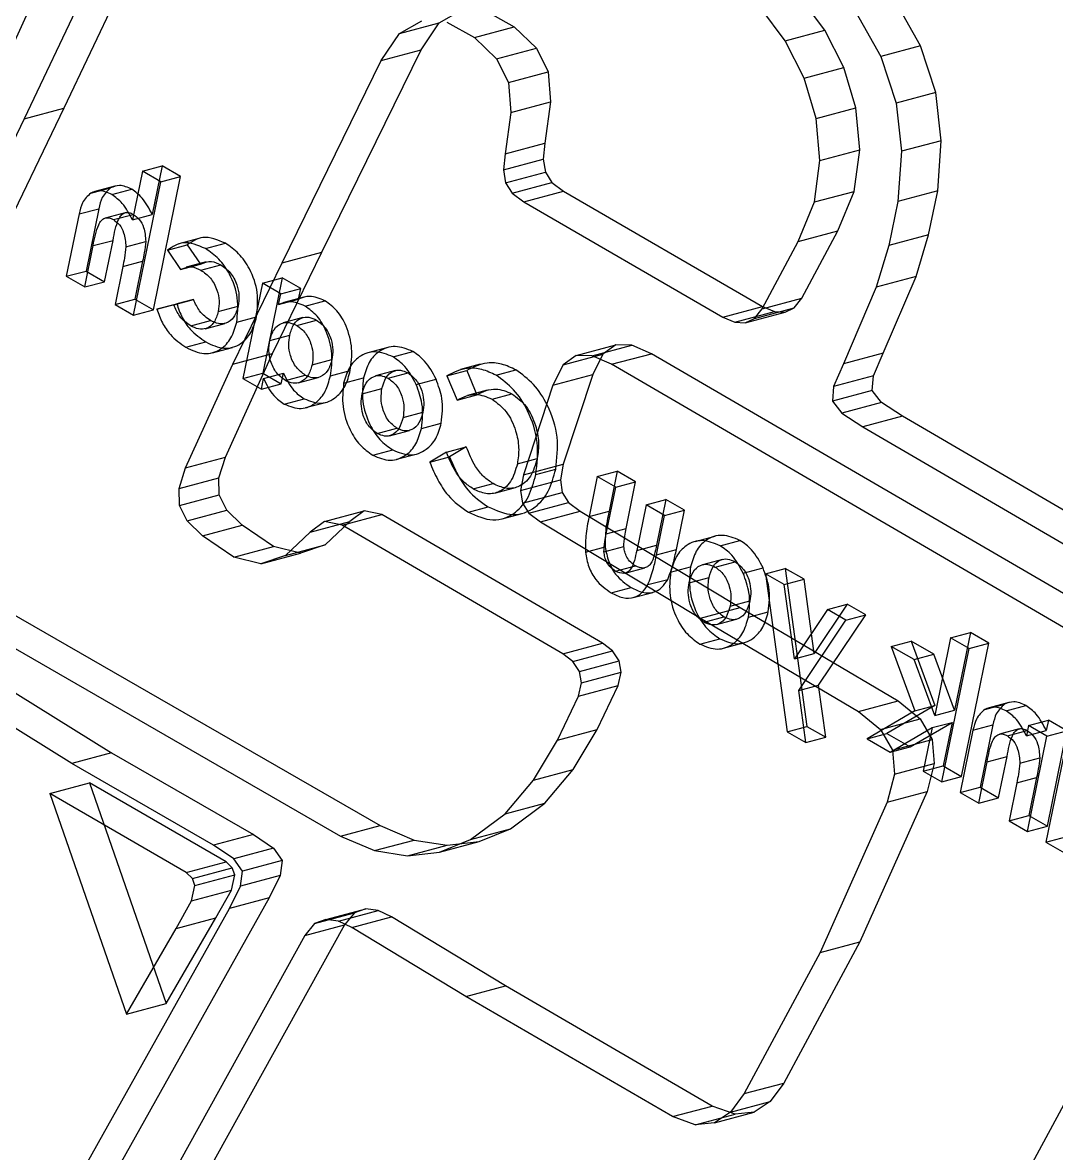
# Model space of a CAD drawing. Header units: inches. Extents: x 0 to 16.3, y 0 to 11.5.
# Drawn here: x 4.216 to 5.104, y 6.276 to 7.248 of the extents above; entities that cross this region are included whole.
import ezdxf

# ---------------------------------------------------------------- set-up
doc = ezdxf.new("R2010")
doc.units = ezdxf.units.IN
doc.header["$MEASUREMENT"] = 0

msp = doc.modelspace()

# ---------------------------------------------------------------- linework, layer by layer
at = {"color": 7, "linetype": 'Continuous', "lineweight": 25}
for p, q in [((4.36706, 7.41783), (4.2513, 7.17457)), ((4.33291, 7.40868), (4.21715, 7.16542)), ((4.24874, 7.31897), (4.08118, 6.95353)), ((4.90536, 7.2417), (4.88447, 7.26975)), ((4.57396, 7.2478), (4.59302, 7.2587)), ((4.87121, 7.23255), (4.85032, 7.2606)), ((4.98762, 7.228), (4.96603, 7.26636)), ((4.53981, 7.23866), (4.55887, 7.24955)), ((4.58057, 7.24838), (4.60418, 7.2353)), ((4.61472, 7.25753), (4.63833, 7.24445)), ((4.93188, 7.25721), (4.95347, 7.21885)), ((4.52413, 7.21555), (4.53981, 7.23866)), ((4.53981, 7.23866), (4.57396, 7.2478)), ((4.55828, 7.22469), (4.57396, 7.2478)), ((4.60418, 7.2353), (4.63833, 7.24445)), ((4.63833, 7.24445), (4.65736, 7.22618)), ((4.87121, 7.23255), (4.90536, 7.2417)), ((4.92155, 7.20955), (4.90536, 7.2417)), ((4.60418, 7.2353), (4.62321, 7.21703)), ((4.8874, 7.2004), (4.87121, 7.23255)), ((4.47299, 7.0509), (4.55828, 7.22469)), ((4.52413, 7.21555), (4.55828, 7.22469)), ((4.62321, 7.21703), (4.65736, 7.22618)), ((4.65736, 7.22618), (4.66752, 7.20591)), ((4.98762, 7.228), (4.95347, 7.21885)), ((5.00062, 7.18811), (4.98762, 7.228)), ((4.43884, 7.04175), (4.52413, 7.21555)), ((4.62321, 7.21703), (4.63337, 7.19677)), ((4.8874, 7.2004), (4.92155, 7.20955)), ((4.93191, 7.17475), (4.92155, 7.20955)), ((4.95347, 7.21885), (4.96647, 7.17896)), ((4.63337, 7.19677), (4.66752, 7.20591)), ((4.66752, 7.20591), (4.66967, 7.1799)), ((4.89776, 7.16561), (4.8874, 7.2004)), ((4.63337, 7.19677), (4.63552, 7.17076)), ((5.00062, 7.18811), (4.96647, 7.17896)), ((5.0054, 7.14665), (5.00062, 7.18811)), ((4.2513, 7.17457), (4.19288, 7.05342)), ((4.21715, 7.16542), (4.2513, 7.17457)), ((4.63552, 7.17076), (4.63052, 7.13524)), ((4.63552, 7.17076), (4.66967, 7.1799)), ((4.66967, 7.1799), (4.66467, 7.14439)), ((4.89776, 7.16561), (4.93191, 7.17475)), ((4.93528, 7.13879), (4.93191, 7.17475)), ((4.96647, 7.17896), (4.97125, 7.1375)), ((4.21715, 7.16542), (4.15873, 7.04428)), ((4.90113, 7.12964), (4.89776, 7.16561)), ((4.63052, 7.13524), (4.66467, 7.14439)), ((4.66467, 7.14439), (4.6632, 7.13073)), ((5.0054, 7.14665), (4.97125, 7.1375)), ((5.0023, 7.1036), (5.0054, 7.14665)), ((4.63052, 7.13524), (4.62905, 7.12158)), ((4.90113, 7.12964), (4.93528, 7.13879)), ((4.93051, 7.10312), (4.93528, 7.13879)), ((4.97125, 7.1375), (4.96815, 7.09445)), ((4.31876, 7.12054), (4.33583, 7.12512)), ((4.33583, 7.12512), (4.32727, 7.08331)), ((4.3517, 7.11596), (4.33583, 7.12512)), ((4.62905, 7.12158), (4.6632, 7.13073)), ((4.6632, 7.13073), (4.66511, 7.11966)), ((4.89636, 7.09397), (4.90113, 7.12964)), ((4.31876, 7.12054), (4.3102, 7.07873)), ((4.33462, 7.11139), (4.31876, 7.12054)), ((4.32823, 7.0013), (4.3517, 7.11596)), ((4.33462, 7.11139), (4.3517, 7.11596)), ((4.62905, 7.12158), (4.63096, 7.11051)), ((4.63096, 7.11051), (4.66511, 7.11966)), ((4.66511, 7.11966), (4.67081, 7.11065)), ((4.27442, 7.10154), (4.2915, 7.10611)), ((4.29508, 7.10755), (4.278, 7.10298)), ((4.29263, 7.10037), (4.30971, 7.10494)), ((4.31116, 6.99672), (4.33462, 7.11139)), ((4.63096, 7.11051), (4.63666, 7.1015)), ((4.63666, 7.1015), (4.67081, 7.11065)), ((4.64657, 7.09401), (4.68073, 7.10316)), ((4.67081, 7.11065), (4.68073, 7.10316)), ((4.68073, 7.10316), (4.85177, 7.00425)), ((4.89636, 7.09397), (4.93051, 7.10312)), ((4.91644, 7.06921), (4.93051, 7.10312)), ((5.0023, 7.1036), (4.96815, 7.09445)), ((4.99445, 7.06564), (5.0023, 7.1036)), ((4.63666, 7.1015), (4.64657, 7.09401)), ((4.64657, 7.09401), (4.81762, 6.9951)), ((4.88229, 7.06006), (4.89636, 7.09397)), ((4.96815, 7.09445), (4.9603, 7.05649)), ((4.26433, 7.08365), (4.25336, 7.03009)), ((4.26433, 7.08365), (4.2814, 7.08823)), ((4.2814, 7.08823), (4.27044, 7.03466)), ((4.30402, 7.08475), (4.28694, 7.08018)), ((4.29392, 7.07879), (4.31099, 7.08336)), ((4.3102, 7.07873), (4.32727, 7.08331)), ((4.88229, 7.06006), (4.91644, 7.06921)), ((4.88566, 7.0113), (4.91644, 7.06921)), ((4.99445, 7.06564), (4.9603, 7.05649)), ((4.98369, 7.03004), (4.99445, 7.06564)), ((4.26923, 7.02093), (4.2765, 7.05645)), ((4.2765, 7.05645), (4.29357, 7.06102)), ((4.2863, 7.0255), (4.29357, 7.06102)), ((4.30462, 7.05553), (4.3217, 7.06011)), ((4.34033, 7.0526), (4.3574, 7.05717)), ((4.36731, 7.06273), (4.35023, 7.05815)), ((4.3574, 7.05717), (4.36867, 7.04045)), ((4.37303, 7.05395), (4.39011, 7.05853)), ((4.85151, 7.00215), (4.88229, 7.06006)), ((4.9603, 7.05649), (4.94954, 7.02089)), ((4.34033, 7.0526), (4.3516, 7.03588)), ((4.43055, 6.9638), (4.47299, 7.0509)), ((4.43884, 7.04175), (4.47299, 7.0509)), ((4.25336, 7.03009), (4.27044, 7.03466)), ((4.27044, 7.03466), (4.2863, 7.0255)), ((4.30195, 7.03842), (4.29529, 7.00588)), ((4.30195, 7.03842), (4.31903, 7.04299)), ((4.31903, 7.04299), (4.31237, 7.01045)), ((4.3516, 7.03588), (4.36867, 7.04045)), ((4.37348, 7.0425), (4.35641, 7.03793)), ((4.36915, 7.03536), (4.38623, 7.03993)), ((4.3964, 6.95465), (4.43884, 7.04175)), ((4.25336, 7.03009), (4.26923, 7.02093)), ((4.26923, 7.02093), (4.2863, 7.0255)), ((4.42193, 7.02412), (4.439, 7.0287)), ((4.439, 7.0287), (4.42229, 6.947)), ((4.45487, 7.01954), (4.439, 7.0287)), ((4.98369, 7.03004), (4.94954, 7.02089)), ((4.95556, 6.96407), (4.98369, 7.03004)), ((4.42193, 7.02412), (4.40521, 6.94243)), ((4.43779, 7.01496), (4.42193, 7.02412)), ((4.43591, 7.00576), (4.43779, 7.01496)), ((4.43779, 7.01496), (4.45487, 7.01954)), ((4.45298, 7.01033), (4.45487, 7.01954)), ((4.94954, 7.02089), (4.92141, 6.95492)), ((4.29529, 7.00588), (4.31237, 7.01045)), ((4.29529, 7.00588), (4.31116, 6.99672)), ((4.31237, 7.01045), (4.32823, 7.0013)), ((4.33124, 7.002), (4.34832, 7.00658)), ((4.34576, 7.00559), (4.33124, 7.002)), ((4.34576, 7.00559), (4.36283, 7.01017)), ((4.36283, 7.01017), (4.34832, 7.00658)), ((4.43591, 7.00576), (4.45298, 7.01033)), ((4.45754, 7.01213), (4.44046, 7.00756)), ((4.45857, 7.00457), (4.47565, 7.00915)), ((4.85151, 7.00215), (4.88566, 7.0113)), ((4.87898, 7.00303), (4.88566, 7.0113)), ((4.31116, 6.99672), (4.32823, 7.0013)), ((4.38402, 6.99988), (4.4011, 7.00445)), ((4.81762, 6.9951), (4.85177, 7.00425)), ((4.82785, 6.99064), (4.862, 6.99979)), ((4.83693, 6.99014), (4.87108, 6.99929)), ((4.84483, 6.99388), (4.87898, 7.00303)), ((4.84483, 6.99388), (4.85151, 7.00215)), ((4.85177, 7.00425), (4.862, 6.99979)), ((4.862, 6.99979), (4.87108, 6.99929)), ((4.87108, 6.99929), (4.87898, 7.00303)), ((4.36034, 6.98756), (4.37742, 6.99213)), ((4.37271, 6.98508), (4.38979, 6.98966)), ((4.39991, 6.99083), (4.41699, 6.99541)), ((4.45677, 6.9946), (4.4397, 6.99002)), ((4.45143, 6.98786), (4.46851, 6.99243)), ((4.81762, 6.9951), (4.82785, 6.99064)), ((4.82785, 6.99064), (4.83693, 6.99014)), ((4.83693, 6.99014), (4.84483, 6.99388)), ((4.42835, 6.97499), (4.44542, 6.97957)), ((4.35621, 6.96911), (4.37328, 6.97369)), ((4.37905, 6.96443), (4.39613, 6.969)), ((4.5297, 6.96891), (4.51262, 6.96434)), ((4.6915, 6.96207), (4.72565, 6.97122)), ((4.70533, 6.96192), (4.73948, 6.97107)), ((4.72565, 6.97122), (4.7145, 6.9631)), ((4.73948, 6.97107), (4.72565, 6.97122)), ((4.75621, 6.96364), (4.73948, 6.97107)), ((4.39013, 6.87471), (4.43055, 6.9638)), ((4.3964, 6.95465), (4.43055, 6.9638)), ((4.4646, 6.95399), (4.48167, 6.95857)), ((4.53423, 6.9609), (4.55131, 6.96547)), ((4.68035, 6.95396), (4.7145, 6.9631)), ((4.6915, 6.96207), (4.68035, 6.95396)), ((4.70533, 6.96192), (4.6915, 6.96207)), ((4.72206, 6.9545), (4.70533, 6.96192)), ((4.7145, 6.9631), (4.70583, 6.94571)), ((4.72206, 6.9545), (4.75621, 6.96364)), ((5.16827, 6.72368), (4.75621, 6.96364)), ((4.95556, 6.96407), (4.92141, 6.95492)), ((4.94702, 6.94468), (4.95556, 6.96407)), ((4.35598, 6.86556), (4.3964, 6.95465)), ((4.40521, 6.94243), (4.42229, 6.947)), ((4.42229, 6.947), (4.43815, 6.93784)), ((4.4804, 6.94452), (4.49747, 6.9491)), ((4.53625, 6.94911), (4.51918, 6.94454)), ((4.53006, 6.94247), (4.54714, 6.94704)), ((4.5805, 6.94455), (4.59757, 6.94913)), ((4.60916, 6.95457), (4.59208, 6.95)), ((4.59757, 6.94913), (4.60633, 6.92835)), ((4.62277, 6.94504), (4.63984, 6.94962)), ((4.68035, 6.95396), (4.67167, 6.93656)), ((5.13412, 6.71454), (4.72206, 6.9545)), ((4.92141, 6.95492), (4.91287, 6.93553)), ((4.40521, 6.94243), (4.42108, 6.93327)), ((4.42108, 6.93327), (4.4229, 6.94218)), ((4.42108, 6.93327), (4.43815, 6.93784)), ((4.4229, 6.94218), (4.43997, 6.94675)), ((4.43815, 6.93784), (4.43997, 6.94675)), ((4.44168, 6.9406), (4.45876, 6.94518)), ((4.45276, 6.93861), (4.46984, 6.94318)), ((4.49177, 6.9382), (4.50885, 6.94278)), ((4.55407, 6.9372), (4.57114, 6.94177)), ((4.5805, 6.94455), (4.58925, 6.92377)), ((4.67167, 6.93656), (4.70583, 6.94571)), ((4.70583, 6.94571), (4.68043, 6.86857)), ((4.94702, 6.94468), (4.91287, 6.93553)), ((4.94608, 6.93186), (4.94702, 6.94468)), ((4.50765, 6.92909), (4.52472, 6.93366)), ((4.58925, 6.92377), (4.60633, 6.92835)), ((4.61516, 6.93231), (4.59809, 6.92774)), ((4.61928, 6.92462), (4.63636, 6.92919)), ((4.67167, 6.93656), (4.64628, 6.85942)), ((4.91287, 6.93553), (4.91193, 6.92271)), ((4.94608, 6.93186), (4.91193, 6.92271)), ((4.95401, 6.92161), (4.94608, 6.93186)), ((4.44079, 6.92028), (4.45787, 6.92486)), ((4.45909, 6.91725), (4.47617, 6.92182)), ((4.91193, 6.92271), (4.91986, 6.91247)), ((4.95401, 6.92161), (4.91986, 6.91247)), ((4.97206, 6.90992), (4.95401, 6.92161)), ((4.54278, 6.90881), (4.55985, 6.91338)), ((4.91986, 6.91247), (4.9379, 6.90077)), ((4.97206, 6.90992), (4.9379, 6.90077)), ((5.18037, 6.7883), (4.97206, 6.90992)), ((4.52044, 6.89514), (4.53751, 6.89971)), ((4.5586, 6.89947), (4.57568, 6.90405)), ((4.9379, 6.90077), (5.14622, 6.77915)), ((4.53128, 6.89317), (4.54836, 6.89774)), ((4.51686, 6.87637), (4.53393, 6.88095)), ((4.58007, 6.87889), (4.56573, 6.87042)), ((4.58007, 6.87889), (4.59715, 6.88347)), ((4.59715, 6.88347), (4.5828, 6.875)), ((4.35598, 6.86556), (4.39013, 6.87471)), ((4.38444, 6.85692), (4.39013, 6.87471)), ((4.53712, 6.87285), (4.5542, 6.87742)), ((4.56573, 6.87042), (4.5828, 6.875)), ((4.64107, 6.86902), (4.65814, 6.8736)), ((4.35029, 6.84778), (4.35598, 6.86556)), ((4.64628, 6.85942), (4.68043, 6.86857)), ((4.65692, 6.85982), (4.674, 6.86439)), ((4.68043, 6.86857), (4.67801, 6.8551)), ((4.70976, 6.85796), (4.72683, 6.86254)), ((4.72683, 6.86254), (4.71981, 6.82821)), ((4.7427, 6.85338), (4.72683, 6.86254)), ((4.35029, 6.84778), (4.38444, 6.85692)), ((4.38474, 6.84233), (4.38444, 6.85692)), ((4.60314, 6.84739), (4.62022, 6.85197)), ((4.64628, 6.85942), (4.64386, 6.84595)), ((4.64386, 6.84595), (4.67801, 6.8551)), ((4.67801, 6.8551), (4.6795, 6.84447)), ((4.70976, 6.85796), (4.70273, 6.82363)), ((4.72562, 6.8488), (4.70976, 6.85796)), ((4.72562, 6.8488), (4.7427, 6.85338)), ((4.73454, 6.81349), (4.7427, 6.85338)), ((4.35059, 6.83318), (4.35029, 6.84778)), ((4.35059, 6.83318), (4.38474, 6.84233)), ((4.39132, 6.82929), (4.38474, 6.84233)), ((4.62244, 6.84406), (4.63951, 6.84863)), ((4.64386, 6.84595), (4.64535, 6.83532)), ((4.64535, 6.83532), (4.6795, 6.84447)), ((4.6795, 6.84447), (4.68514, 6.83583)), ((4.71746, 6.80892), (4.72562, 6.8488)), ((4.35717, 6.82014), (4.35059, 6.83318)), ((4.59897, 6.82737), (4.61604, 6.83194)), ((4.64535, 6.83532), (4.65099, 6.82669)), ((4.65099, 6.82669), (4.68514, 6.83583)), ((4.68514, 6.83583), (4.69514, 6.82837)), ((4.75169, 6.83376), (4.74366, 6.79455)), ((4.75169, 6.83376), (4.76876, 6.83833)), ((4.76755, 6.8246), (4.75169, 6.83376)), ((4.76876, 6.83833), (4.76074, 6.79912)), ((4.78462, 6.82917), (4.76876, 6.83833)), ((4.35717, 6.82014), (4.39132, 6.82929)), ((4.40448, 6.81617), (4.39132, 6.82929)), ((4.47532, 6.81946), (4.50947, 6.82861)), ((4.49051, 6.81633), (4.52466, 6.82548)), ((4.50947, 6.82861), (4.497, 6.81935)), ((4.52466, 6.82548), (4.50947, 6.82861)), ((4.71428, 6.71484), (4.52466, 6.82548)), ((4.62811, 6.82186), (4.64519, 6.82643)), ((4.65099, 6.82669), (4.66099, 6.81922)), ((4.66099, 6.81922), (4.69514, 6.82837)), ((4.69514, 6.82837), (4.83267, 6.74546)), ((4.70273, 6.82363), (4.71981, 6.82821)), ((4.76064, 6.79085), (4.76755, 6.8246)), ((4.76755, 6.8246), (4.78462, 6.82917)), ((4.77772, 6.79543), (4.78462, 6.82917)), ((4.37033, 6.80702), (4.35717, 6.82014)), ((4.37033, 6.80702), (4.40448, 6.81617)), ((4.43154, 6.79788), (4.40448, 6.81617)), ((4.47532, 6.81946), (4.46285, 6.81021)), ((4.46285, 6.81021), (4.497, 6.81935)), ((4.49051, 6.81633), (4.47532, 6.81946)), ((4.497, 6.81935), (4.47593, 6.79929)), ((4.68013, 6.70569), (4.49051, 6.81633)), ((4.66099, 6.81922), (4.79852, 6.73631)), ((4.71746, 6.80892), (4.73454, 6.81349)), ((4.39739, 6.78874), (4.37033, 6.80702)), ((4.46285, 6.81021), (4.44177, 6.79015)), ((4.81073, 6.80668), (4.79365, 6.8021)), ((4.81526, 6.79866), (4.83233, 6.80323)), ((4.39739, 6.78874), (4.43154, 6.79788)), ((4.42058, 6.78305), (4.45473, 6.7922)), ((4.45473, 6.7922), (4.43154, 6.79788)), ((4.44177, 6.79015), (4.47593, 6.79929)), ((4.47593, 6.79929), (4.45473, 6.7922)), ((4.69951, 6.79299), (4.71659, 6.79756)), ((4.71548, 6.79326), (4.73256, 6.79783)), ((4.74366, 6.79455), (4.76074, 6.79912)), ((4.76064, 6.79085), (4.77772, 6.79543)), ((4.42058, 6.78305), (4.39739, 6.78874)), ((4.44177, 6.79015), (4.42058, 6.78305)), ((4.81728, 6.78688), (4.80021, 6.7823)), ((4.81109, 6.78023), (4.82817, 6.78481)), ((4.72546, 6.77678), (4.74253, 6.78136)), ((4.73367, 6.77508), (4.75074, 6.77965)), ((4.7728, 6.77597), (4.78988, 6.78054)), ((4.8351, 6.77496), (4.85217, 6.77954)), ((4.85424, 6.77456), (4.87131, 6.77913)), ((4.85424, 6.77456), (4.87288, 6.63879)), ((4.87037, 6.76524), (4.85424, 6.77456)), ((4.87131, 6.77913), (4.88996, 6.64336)), ((4.88744, 6.76982), (4.87131, 6.77913)), ((4.7217, 6.75812), (4.73877, 6.76269)), ((4.75323, 6.76516), (4.7703, 6.76973)), ((4.78868, 6.76686), (4.80575, 6.77143)), ((4.87037, 6.76524), (4.88744, 6.76982)), ((4.87912, 6.70142), (4.87037, 6.76524)), ((4.8962, 6.70599), (4.88744, 6.76982)), ((4.7405, 6.75399), (4.75758, 6.75856)), ((4.19498, 6.74708), (4.52322, 6.55833)), ((4.79852, 6.73631), (4.83267, 6.74546)), ((4.82381, 6.74658), (4.84088, 6.75115)), ((4.83267, 6.74546), (4.96824, 6.66531)), ((4.90752, 6.7438), (4.87912, 6.70142)), ((4.92459, 6.74837), (4.8962, 6.70599)), ((4.90752, 6.7438), (4.92459, 6.74837)), ((4.9234, 6.73463), (4.90752, 6.7438)), ((4.94047, 6.73921), (4.92459, 6.74837)), ((4.16083, 6.73793), (4.48907, 6.54918)), ((4.79852, 6.73631), (4.93409, 6.65616)), ((4.80147, 6.7329), (4.81854, 6.73748)), ((4.81231, 6.73093), (4.82939, 6.73551)), ((4.83963, 6.73724), (4.85671, 6.74181)), ((4.88288, 6.67411), (4.9234, 6.73463)), ((4.89996, 6.67868), (4.94047, 6.73921)), ((4.9234, 6.73463), (4.94047, 6.73921)), ((5.0134, 6.71954), (5.03047, 6.72411)), ((5.03047, 6.72411), (5.01679, 6.65724)), ((5.04634, 6.71495), (5.03047, 6.72411)), ((4.68013, 6.70569), (4.71428, 6.71484)), ((4.7229, 6.70817), (4.71428, 6.71484)), ((4.79788, 6.71414), (4.81496, 6.71871)), ((4.81815, 6.71061), (4.83523, 6.71519)), ((4.96235, 6.71214), (4.97943, 6.71672)), ((4.97943, 6.71672), (4.99982, 6.6614)), ((4.99904, 6.70539), (4.97943, 6.71672)), ((5.0134, 6.71954), (4.99971, 6.65266)), ((5.02926, 6.71038), (5.0134, 6.71954)), ((5.02287, 6.60029), (5.04634, 6.71495)), ((5.02926, 6.71038), (5.04634, 6.71495)), ((4.68875, 6.69902), (4.68013, 6.70569)), ((4.68875, 6.69902), (4.7229, 6.70817)), ((4.72852, 6.69979), (4.7229, 6.70817)), ((4.87912, 6.70142), (4.8962, 6.70599)), ((4.96235, 6.71214), (4.98275, 6.65682)), ((4.98197, 6.70082), (4.96235, 6.71214)), ((4.98197, 6.70082), (4.99904, 6.70539)), ((5.01679, 6.65724), (4.99904, 6.70539)), ((5.0058, 6.59571), (5.02926, 6.71038)), ((4.17158, 6.69583), (4.29235, 6.62063)), ((4.69437, 6.69064), (4.68875, 6.69902)), ((4.69437, 6.69064), (4.72852, 6.69979)), ((4.73035, 6.68986), (4.72852, 6.69979)), ((4.99971, 6.65266), (4.98197, 6.70082)), ((4.2582, 6.61148), (4.13743, 6.68668)), ((4.6962, 6.68071), (4.69437, 6.69064)), ((4.6962, 6.68071), (4.73035, 6.68986)), ((4.72763, 6.67851), (4.73035, 6.68986)), ((4.69348, 6.66936), (4.6962, 6.68071)), ((4.69348, 6.66936), (4.72763, 6.67851)), ((4.70968, 6.64074), (4.72763, 6.67851)), ((4.88288, 6.67411), (4.89996, 6.67868)), ((4.90609, 6.63405), (4.89996, 6.67868)), ((4.67553, 6.63159), (4.69348, 6.66936)), ((4.88901, 6.62948), (4.88288, 6.67411)), ((4.93409, 6.65616), (4.96824, 6.66531)), ((4.96824, 6.66531), (4.98722, 6.64999)), ((4.93409, 6.65616), (4.95307, 6.64084)), ((4.98275, 6.65682), (4.9416, 6.63278)), ((4.99982, 6.6614), (4.95867, 6.63735)), ((4.98275, 6.65682), (4.99982, 6.6614)), ((4.99971, 6.65266), (5.01679, 6.65724)), ((5.04271, 6.65794), (5.05978, 6.66252)), ((5.06346, 6.66398), (5.04639, 6.6594)), ((5.06105, 6.65677), (5.07813, 6.66134)), ((4.95307, 6.64084), (4.98722, 6.64999)), ((4.97864, 6.62582), (5.01467, 6.64687)), ((4.98722, 6.64999), (4.9975, 6.6322)), ((4.99759, 6.64229), (5.01467, 6.64687)), ((5.01467, 6.64687), (5.00701, 6.60945)), ((5.08031, 6.64405), (5.09738, 6.64862)), ((5.09738, 6.64862), (5.09561, 6.63998)), ((5.11325, 6.63946), (5.09738, 6.64862)), ((4.67553, 6.63159), (4.70968, 6.64074)), ((4.68912, 6.60645), (4.70968, 6.64074)), ((4.87288, 6.63879), (4.88996, 6.64336)), ((4.87288, 6.63879), (4.88901, 6.62948)), ((4.88996, 6.64336), (4.90609, 6.63405)), ((4.9416, 6.63278), (4.95867, 6.63735)), ((4.95307, 6.64084), (4.96335, 6.62305)), ((4.95867, 6.63735), (4.97864, 6.62582)), ((4.96157, 6.62125), (4.99759, 6.64229)), ((4.99759, 6.64229), (4.98993, 6.60487)), ((5.03262, 6.64012), (5.02166, 6.58656)), ((5.03262, 6.64012), (5.0497, 6.6447)), ((5.0497, 6.6447), (5.03874, 6.59113)), ((5.07234, 6.64122), (5.05527, 6.63664)), ((5.06218, 6.63528), (5.07926, 6.63986)), ((5.08031, 6.64405), (5.07854, 6.6354)), ((5.07854, 6.6354), (5.09561, 6.63998)), ((5.09617, 6.63489), (5.08031, 6.64405)), ((5.09617, 6.63489), (5.11325, 6.63946)), ((5.09653, 6.55777), (5.11325, 6.63946)), ((4.65497, 6.5973), (4.67553, 6.63159)), ((4.88901, 6.62948), (4.90609, 6.63405)), ((4.9416, 6.63278), (4.96157, 6.62125)), ((4.96335, 6.62305), (4.9975, 6.6322)), ((4.9975, 6.6322), (4.99937, 6.61149)), ((5.07946, 6.55319), (5.09617, 6.63489)), ((4.29235, 6.62063), (4.2582, 6.61148)), ((4.29235, 6.62063), (4.41419, 6.55035)), ((4.96157, 6.62125), (4.97864, 6.62582)), ((4.96335, 6.62305), (4.96522, 6.60235)), ((5.04479, 6.61287), (5.06186, 6.61745)), ((5.0546, 6.58197), (5.06186, 6.61745)), ((5.11204, 6.62573), (5.09532, 6.54403)), ((4.38004, 6.5412), (4.2582, 6.61148)), ((4.96522, 6.60235), (4.99937, 6.61149)), ((4.98993, 6.60487), (5.00701, 6.60945)), ((4.99937, 6.61149), (4.9931, 6.58745)), ((5.00701, 6.60945), (5.02287, 6.60029)), ((5.03753, 6.5774), (5.04479, 6.61287)), ((5.07286, 6.61174), (5.08994, 6.61631)), ((4.63052, 6.56825), (4.65497, 6.5973)), ((4.65497, 6.5973), (4.68912, 6.60645)), ((4.66467, 6.5774), (4.68912, 6.60645)), ((4.96522, 6.60235), (4.95895, 6.5783)), ((4.98993, 6.60487), (5.0058, 6.59571)), ((5.0058, 6.59571), (5.02287, 6.60029)), ((5.07024, 6.59487), (5.08732, 6.59944)), ((5.08732, 6.59944), (5.08067, 6.56693)), ((4.23918, 6.58581), (4.27333, 6.59496)), ((4.27333, 6.59496), (4.33925, 6.40535)), ((4.3907, 6.52692), (4.27333, 6.59496)), ((4.9931, 6.58745), (4.93543, 6.45836)), ((4.95895, 6.5783), (4.9931, 6.58745)), ((5.02166, 6.58656), (5.03874, 6.59113)), ((5.03874, 6.59113), (5.0546, 6.58197)), ((5.07024, 6.59487), (5.06359, 6.56235)), ((4.35654, 6.51777), (4.23918, 6.58581)), ((4.23918, 6.58581), (4.3051, 6.3962)), ((4.95895, 6.5783), (4.90128, 6.44921)), ((5.02166, 6.58656), (5.03753, 6.5774)), ((5.03753, 6.5774), (5.0546, 6.58197)), ((4.60088, 6.54621), (4.63052, 6.56825)), ((4.63052, 6.56825), (4.66467, 6.5774)), ((4.63503, 6.55536), (4.66467, 6.5774)), ((4.48907, 6.54918), (4.52322, 6.55833)), ((4.52322, 6.55833), (4.55233, 6.54576)), ((5.06359, 6.56235), (5.08067, 6.56693)), ((5.06359, 6.56235), (5.07946, 6.55319)), ((5.08067, 6.56693), (5.09653, 6.55777)), ((4.41419, 6.55035), (4.38004, 6.5412)), ((4.41419, 6.55035), (4.43158, 6.53879)), ((4.48907, 6.54918), (4.51818, 6.53661)), ((4.60088, 6.54621), (4.63503, 6.55536)), ((4.60831, 6.54457), (4.63503, 6.55536)), ((5.07946, 6.55319), (5.09653, 6.55777)), ((5.09532, 6.54403), (5.1124, 6.54861)), ((4.39743, 6.52964), (4.38004, 6.5412)), ((4.51818, 6.53661), (4.55233, 6.54576)), ((4.54657, 6.53212), (4.58072, 6.54127)), ((4.55233, 6.54576), (4.58072, 6.54127)), ((4.57416, 6.53542), (4.60088, 6.54621)), ((4.57416, 6.53542), (4.60831, 6.54457)), ((4.58072, 6.54127), (4.60831, 6.54457)), ((5.09532, 6.54403), (5.11118, 6.53488)), ((4.43158, 6.53879), (4.39743, 6.52964)), ((4.4048, 6.51908), (4.39743, 6.52964)), ((4.43158, 6.53879), (4.43895, 6.52823)), ((4.51818, 6.53661), (4.54657, 6.53212)), ((4.54657, 6.53212), (4.57416, 6.53542)), ((4.35654, 6.51777), (4.3907, 6.52692)), ((4.36188, 6.51275), (4.39603, 6.5219)), ((4.39603, 6.5219), (4.3907, 6.52692)), ((4.39816, 6.51578), (4.39603, 6.5219)), ((4.43895, 6.52823), (4.4048, 6.51908)), ((4.43895, 6.52823), (4.43733, 6.51515)), ((4.36188, 6.51275), (4.35654, 6.51777)), ((4.364, 6.50664), (4.36188, 6.51275)), ((4.364, 6.50664), (4.39816, 6.51578)), ((4.39528, 6.50256), (4.39816, 6.51578)), ((4.40318, 6.506), (4.4048, 6.51908)), ((4.43733, 6.51515), (4.40318, 6.506)), ((4.43733, 6.51515), (4.42777, 6.49602)), ((4.36113, 6.49341), (4.364, 6.50664)), ((4.36113, 6.49341), (4.39528, 6.50256)), ((4.38202, 6.47892), (4.39528, 6.50256)), ((4.39362, 6.48687), (4.40318, 6.506)), ((4.42777, 6.49602), (4.23653, 6.15487)), ((4.34787, 6.46977), (4.36113, 6.49341)), ((4.42777, 6.49602), (4.39362, 6.48687)), ((4.20238, 6.14572), (4.39362, 6.48687)), ((4.4668, 6.47394), (4.50095, 6.48309)), ((4.47659, 6.47758), (4.51074, 6.48673)), ((4.48736, 6.47601), (4.52151, 6.48515)), ((4.50095, 6.48309), (4.49245, 6.47282)), ((4.51074, 6.48673), (4.50095, 6.48309)), ((4.52151, 6.48515), (4.51074, 6.48673)), ((4.53295, 6.47976), (4.52151, 6.48515)), ((4.49245, 6.47282), (4.32239, 6.16592)), ((4.33925, 6.40535), (4.38202, 6.47892)), ((4.34787, 6.46977), (4.38202, 6.47892)), ((4.4668, 6.47394), (4.4583, 6.46367)), ((4.4583, 6.46367), (4.49245, 6.47282)), ((4.47659, 6.47758), (4.4668, 6.47394)), ((4.48736, 6.47601), (4.47659, 6.47758)), ((4.4988, 6.47061), (4.48736, 6.47601)), ((4.4988, 6.47061), (4.53295, 6.47976)), ((4.63078, 6.42053), (4.53295, 6.47976)), ((4.4583, 6.46367), (4.28824, 6.15677)), ((4.3051, 6.3962), (4.34787, 6.46977)), ((4.59663, 6.41139), (4.4988, 6.47061)), ((4.93543, 6.45836), (4.87011, 6.33697)), ((4.90128, 6.44921), (4.93543, 6.45836)), ((4.90128, 6.44921), (4.83596, 6.32782)), ((5.00887, 6.12928), (5.17066, 6.42984)), ((4.59663, 6.41139), (4.63078, 6.42053)), ((4.80848, 6.31721), (4.63078, 6.42053)), ((4.3051, 6.3962), (4.33925, 6.40535)), ((4.77432, 6.30806), (4.59663, 6.41139)), ((4.83596, 6.32782), (4.87011, 6.33697)), ((4.87011, 6.33697), (4.85834, 6.32105)), ((4.83596, 6.32782), (4.82419, 6.3119)), ((4.77432, 6.30806), (4.80848, 6.31721)), ((4.82809, 6.31022), (4.80848, 6.31721)), ((4.82419, 6.3119), (4.85834, 6.32105)), ((4.85834, 6.32105), (4.84453, 6.31181)), ((4.79394, 6.30107), (4.77432, 6.30806)), ((4.79394, 6.30107), (4.82809, 6.31022)), ((4.82419, 6.3119), (4.81038, 6.30267)), ((4.81038, 6.30267), (4.84453, 6.31181)), ((4.84453, 6.31181), (4.82809, 6.31022)), ((4.81038, 6.30267), (4.79394, 6.30107))]:
    msp.add_line(p, q, dxfattribs=at)
for points, knots in [([(4.29263, 7.10037), (4.28908, 7.10195), (4.28274, 7.10477), (4.27697, 7.10253), (4.27442, 7.10154)], [0, 0, 0, 0, 0.559306, 1, 1, 1, 1]), ([(4.2915, 7.10611), (4.2888, 7.10366), (4.28398, 7.09926), (4.28219, 7.09161), (4.2814, 7.08823)], [0, 0, 0, 0, 0.557636, 1, 1, 1, 1]), ([(4.30971, 7.10494), (4.30616, 7.10652), (4.29981, 7.10935), (4.29404, 7.1071), (4.2915, 7.10611)], [0, 0, 0, 0, 0.559306, 1, 1, 1, 1]), ([(4.32727, 7.08331), (4.32462, 7.08835), (4.31988, 7.09737), (4.31281, 7.10263), (4.30971, 7.10494)], [0, 0, 0, 0, 0.560261, 1, 1, 1, 1]), ([(4.27442, 7.10154), (4.27173, 7.09909), (4.2669, 7.09468), (4.26512, 7.08704), (4.26433, 7.08365)], [0, 0, 0, 0, 0.557636, 1, 1, 1, 1]), ([(4.3102, 7.07873), (4.30754, 7.08378), (4.30281, 7.09279), (4.29574, 7.09805), (4.29263, 7.10037)], [0, 0, 0, 0, 0.560261, 1, 1, 1, 1]), ([(4.29357, 7.06102), (4.29472, 7.06732), (4.29616, 7.0752), (4.30033, 7.08271), (4.30347, 7.08495), (4.30726, 7.08519), (4.30975, 7.08397), (4.31099, 7.08336)], [0, 0, 0, 0, 0.500455, 0.625576, 0.750219, 0.874974, 1, 1, 1, 1]), ([(4.31099, 7.08336), (4.3128, 7.08204), (4.31641, 7.07938), (4.32088, 7.07089), (4.32139, 7.06419), (4.3217, 7.06011)], [0, 0, 0, 0, 0.2803544, 0.5607101, 1, 1, 1, 1]), ([(4.2765, 7.05645), (4.27765, 7.06275), (4.27908, 7.07063), (4.28325, 7.07813), (4.2864, 7.08038), (4.29019, 7.08062), (4.29267, 7.0794), (4.29392, 7.07879)], [0, 0, 0, 0, 0.500455, 0.625576, 0.750219, 0.874974, 1, 1, 1, 1]), ([(4.29392, 7.07879), (4.29572, 7.07746), (4.29933, 7.07481), (4.3038, 7.06631), (4.30431, 7.05962), (4.30462, 7.05553)], [0, 0, 0, 0, 0.280354, 0.56071, 1, 1, 1, 1]), ([(4.39011, 7.05853), (4.38348, 7.06133), (4.37163, 7.06636), (4.36176, 7.05998), (4.3574, 7.05717)], [0, 0, 0, 0, 0.559358, 1, 1, 1, 1]), ([(4.30462, 7.05553), (4.30426, 7.05227), (4.30362, 7.04644), (4.30246, 7.04087), (4.30195, 7.03842)], [0, 0, 0, 0, 0.559638, 1, 1, 1, 1]), ([(4.3217, 7.06011), (4.32134, 7.05685), (4.32069, 7.05102), (4.31954, 7.04545), (4.31903, 7.04299)], [0, 0, 0, 0, 0.559638, 1, 1, 1, 1]), ([(4.37303, 7.05395), (4.36641, 7.05676), (4.35456, 7.06178), (4.34468, 7.05541), (4.34033, 7.0526)], [0, 0, 0, 0, 0.559358, 1, 1, 1, 1]), ([(4.39991, 6.99083), (4.40058, 6.99768), (4.40191, 7.01137), (4.39509, 7.0312), (4.38485, 7.04579), (4.37697, 7.05123), (4.37303, 7.05395)], [0, 0, 0, 0, 0.279447, 0.558804, 0.779297, 1, 1, 1, 1]), ([(4.41699, 6.99541), (4.41765, 7.00225), (4.41898, 7.01595), (4.41217, 7.03577), (4.40192, 7.05037), (4.39405, 7.05581), (4.39011, 7.05853)], [0, 0, 0, 0, 0.279447, 0.558804, 0.779297, 1, 1, 1, 1]), ([(4.3516, 7.03588), (4.35473, 7.03726), (4.36033, 7.03972), (4.36645, 7.03669), (4.36915, 7.03536)], [0, 0, 0, 0, 0.559003, 1, 1, 1, 1]), ([(4.36867, 7.04045), (4.37181, 7.04183), (4.37741, 7.0443), (4.38353, 7.04127), (4.38623, 7.03993)], [0, 0, 0, 0, 0.559003, 1, 1, 1, 1]), ([(4.36915, 7.03536), (4.37199, 7.03338), (4.37765, 7.02942), (4.38306, 7.01926), (4.38528, 7.0088), (4.38444, 7.00285), (4.38402, 6.99988)], [0, 0, 0, 0, 0.280155, 0.559369, 0.779478, 1, 1, 1, 1]), ([(4.38623, 7.03993), (4.38906, 7.03795), (4.39472, 7.034), (4.40014, 7.02383), (4.40235, 7.01337), (4.40152, 7.00743), (4.4011, 7.00445)], [0, 0, 0, 0, 0.280155, 0.559369, 0.779478, 1, 1, 1, 1]), ([(4.36034, 6.98756), (4.35691, 6.98992), (4.35079, 6.99415), (4.3473, 7.0021), (4.34576, 7.00559)], [0, 0, 0, 0, 0.559948, 1, 1, 1, 1]), ([(4.34832, 7.00658), (4.34975, 7.00255), (4.35261, 6.9945), (4.36098, 6.98224), (4.36862, 6.97693), (4.37328, 6.97369)], [0, 0, 0, 0, 0.280349, 0.560553, 1, 1, 1, 1]), ([(4.37742, 6.99213), (4.37399, 6.9945), (4.36787, 6.99872), (4.36437, 7.00667), (4.36283, 7.01017)], [0, 0, 0, 0, 0.559948, 1, 1, 1, 1]), ([(4.45857, 7.00457), (4.45415, 7.00646), (4.44625, 7.00983), (4.43907, 7.007), (4.43591, 7.00576)], [0, 0, 0, 0, 0.559125, 1, 1, 1, 1]), ([(4.47565, 7.00915), (4.47123, 7.01103), (4.46332, 7.0144), (4.45615, 7.01158), (4.45298, 7.01033)], [0, 0, 0, 0, 0.559125, 1, 1, 1, 1]), ([(4.49747, 6.9491), (4.4983, 6.95535), (4.49995, 6.96783), (4.49501, 6.98645), (4.48655, 7.00128), (4.47928, 7.00653), (4.47565, 7.00915)], [0, 0, 0, 0, 0.2802464, 0.5597254, 0.7798564, 1, 1, 1, 1]), ([(4.33124, 7.002), (4.33267, 6.99798), (4.33554, 6.98992), (4.34391, 6.97767), (4.35154, 6.97236), (4.35621, 6.96911)], [0, 0, 0, 0, 0.2803492, 0.560553, 1, 1, 1, 1]), ([(4.38402, 6.99988), (4.38303, 6.99652), (4.38103, 6.9898), (4.3743, 6.98483), (4.367, 6.98434), (4.36256, 6.98649), (4.36034, 6.98756)], [0, 0, 0, 0, 0.279849, 0.559013, 0.779218, 1, 1, 1, 1]), ([(4.4011, 7.00445), (4.4001, 7.00109), (4.39811, 6.99437), (4.39138, 6.9894), (4.38408, 6.98891), (4.37964, 6.99106), (4.37742, 6.99213)], [0, 0, 0, 0, 0.279849, 0.559013, 0.779218, 1, 1, 1, 1]), ([(4.4804, 6.94452), (4.48122, 6.95077), (4.48288, 6.96326), (4.47793, 6.98187), (4.46948, 6.99671), (4.46221, 7.00195), (4.45857, 7.00457)], [0, 0, 0, 0, 0.2802464, 0.5597254, 0.7798564, 1, 1, 1, 1]), ([(4.35621, 6.96911), (4.36141, 6.96665), (4.37179, 6.96174), (4.38579, 6.96615), (4.39567, 6.97639), (4.3985, 6.98602), (4.39991, 6.99083)], [0, 0, 0, 0, 0.280293, 0.559321, 0.779679, 1, 1, 1, 1]), ([(4.37328, 6.97369), (4.37849, 6.97123), (4.38887, 6.96632), (4.40286, 6.97072), (4.41274, 6.98097), (4.41557, 6.99059), (4.41699, 6.99541)], [0, 0, 0, 0, 0.280293, 0.559321, 0.779679, 1, 1, 1, 1]), ([(4.42835, 6.97499), (4.4293, 6.97833), (4.43122, 6.98499), (4.43773, 6.99005), (4.44485, 6.99096), (4.44924, 6.9889), (4.45143, 6.98786)], [0, 0, 0, 0, 0.280002, 0.559295, 0.779432, 1, 1, 1, 1]), ([(4.44542, 6.97957), (4.44638, 6.9829), (4.44829, 6.98956), (4.4548, 6.99462), (4.46193, 6.99554), (4.46631, 6.99347), (4.46851, 6.99243)], [0, 0, 0, 0, 0.280002, 0.559295, 0.779432, 1, 1, 1, 1]), ([(4.45143, 6.98786), (4.45407, 6.98592), (4.45935, 6.98203), (4.46406, 6.97215), (4.4658, 6.96234), (4.465, 6.95678), (4.4646, 6.95399)], [0, 0, 0, 0, 0.279591, 0.559062, 0.779305, 1, 1, 1, 1]), ([(4.46851, 6.99243), (4.47114, 6.99049), (4.47642, 6.9866), (4.48113, 6.97672), (4.48287, 6.96692), (4.48207, 6.96135), (4.48167, 6.95857)], [0, 0, 0, 0, 0.279591, 0.559062, 0.779305, 1, 1, 1, 1]), ([(4.45876, 6.94518), (4.45607, 6.94715), (4.45071, 6.95108), (4.44587, 6.96111), (4.44417, 6.9711), (4.44501, 6.97674), (4.44542, 6.97957)], [0, 0, 0, 0, 0.279686, 0.558984, 0.779239, 1, 1, 1, 1]), ([(4.44168, 6.9406), (4.439, 6.94257), (4.43363, 6.94651), (4.4288, 6.95654), (4.4271, 6.96652), (4.42793, 6.97217), (4.42835, 6.97499)], [0, 0, 0, 0, 0.279686, 0.558984, 0.779239, 1, 1, 1, 1]), ([(4.55131, 6.96547), (4.54621, 6.96753), (4.53603, 6.97164), (4.52255, 6.96698), (4.51302, 6.95683), (4.51024, 6.94746), (4.50885, 6.94278)], [0, 0, 0, 0, 0.2796517, 0.5592673, 0.7796658, 1, 1, 1, 1]), ([(4.48167, 6.95857), (4.4807, 6.95526), (4.47877, 6.94864), (4.47239, 6.94345), (4.46534, 6.94217), (4.46095, 6.94417), (4.45876, 6.94518)], [0, 0, 0, 0, 0.279983, 0.559362, 0.779587, 1, 1, 1, 1]), ([(4.53423, 6.9609), (4.52914, 6.96295), (4.51896, 6.96706), (4.50548, 6.9624), (4.49594, 6.95226), (4.49316, 6.94289), (4.49177, 6.9382)], [0, 0, 0, 0, 0.2796517, 0.5592673, 0.7796658, 1, 1, 1, 1]), ([(4.55407, 6.9372), (4.55109, 6.94283), (4.54576, 6.9529), (4.53776, 6.95845), (4.53423, 6.9609)], [0, 0, 0, 0, 0.559381, 1, 1, 1, 1]), ([(4.57114, 6.94177), (4.56816, 6.9474), (4.56284, 6.95747), (4.55483, 6.96302), (4.55131, 6.96547)], [0, 0, 0, 0, 0.559381, 1, 1, 1, 1]), ([(4.4646, 6.95399), (4.46363, 6.95068), (4.46169, 6.94406), (4.45531, 6.93888), (4.44827, 6.9376), (4.44388, 6.9396), (4.44168, 6.9406)], [0, 0, 0, 0, 0.279983, 0.559362, 0.779587, 1, 1, 1, 1]), ([(4.45787, 6.92486), (4.46277, 6.92296), (4.47259, 6.91916), (4.48509, 6.92509), (4.49375, 6.93543), (4.49623, 6.94454), (4.49747, 6.9491)], [0, 0, 0, 0, 0.2790924, 0.5589321, 0.7793477, 1, 1, 1, 1]), ([(4.52472, 6.93366), (4.52565, 6.93695), (4.5275, 6.9435), (4.53368, 6.94885), (4.54065, 6.95006), (4.54497, 6.94805), (4.54714, 6.94704)], [0, 0, 0, 0, 0.28017, 0.559472, 0.779513, 1, 1, 1, 1]), ([(4.54714, 6.94704), (4.54974, 6.94509), (4.55495, 6.9412), (4.55946, 6.93131), (4.56105, 6.92163), (4.56025, 6.91613), (4.55985, 6.91338)], [0, 0, 0, 0, 0.279467, 0.558909, 0.779261, 1, 1, 1, 1]), ([(4.62277, 6.94504), (4.61869, 6.94697), (4.61054, 6.95084), (4.59559, 6.95207), (4.58622, 6.9474), (4.5805, 6.94455)], [0, 0, 0, 0, 0.280406, 0.560889, 1, 1, 1, 1]), ([(4.63984, 6.94962), (4.63577, 6.95155), (4.62761, 6.95541), (4.61266, 6.95665), (4.60329, 6.95198), (4.59757, 6.94913)], [0, 0, 0, 0, 0.280406, 0.560889, 1, 1, 1, 1]), ([(4.674, 6.86439), (4.67507, 6.87347), (4.67721, 6.8916), (4.66861, 6.91818), (4.65551, 6.93835), (4.64507, 6.94586), (4.63984, 6.94962)], [0, 0, 0, 0, 0.279811, 0.559029, 0.779559, 1, 1, 1, 1]), ([(4.4229, 6.94218), (4.42554, 6.93695), (4.43025, 6.92761), (4.43757, 6.92252), (4.44079, 6.92028)], [0, 0, 0, 0, 0.559606, 1, 1, 1, 1]), ([(4.43997, 6.94675), (4.44261, 6.94153), (4.44733, 6.93219), (4.45464, 6.9271), (4.45787, 6.92486)], [0, 0, 0, 0, 0.5596059, 1, 1, 1, 1]), ([(4.44079, 6.92028), (4.44569, 6.91839), (4.45551, 6.91459), (4.46802, 6.92051), (4.47668, 6.93085), (4.47916, 6.93996), (4.4804, 6.94452)], [0, 0, 0, 0, 0.279092, 0.558932, 0.779348, 1, 1, 1, 1]), ([(4.49177, 6.9382), (4.49113, 6.93159), (4.48984, 6.91836), (4.49592, 6.89909), (4.50545, 6.88443), (4.51305, 6.87906), (4.51686, 6.87637)], [0, 0, 0, 0, 0.279578, 0.559114, 0.779513, 1, 1, 1, 1]), ([(4.50885, 6.94278), (4.5082, 6.93616), (4.50691, 6.92293), (4.513, 6.90367), (4.52253, 6.889), (4.53013, 6.88363), (4.53393, 6.88095)], [0, 0, 0, 0, 0.279578, 0.559114, 0.779513, 1, 1, 1, 1]), ([(4.50765, 6.92909), (4.50857, 6.93237), (4.51043, 6.93893), (4.5166, 6.94428), (4.52358, 6.94549), (4.5279, 6.94348), (4.53006, 6.94247)], [0, 0, 0, 0, 0.28017, 0.559472, 0.779513, 1, 1, 1, 1]), ([(4.53006, 6.94247), (4.53267, 6.94052), (4.53787, 6.93663), (4.54238, 6.92674), (4.54397, 6.91705), (4.54317, 6.91156), (4.54278, 6.90881)], [0, 0, 0, 0, 0.279467, 0.558909, 0.779261, 1, 1, 1, 1]), ([(4.5586, 6.89947), (4.55939, 6.90653), (4.56081, 6.91916), (4.55613, 6.93168), (4.55407, 6.9372)], [0, 0, 0, 0, 0.559089, 1, 1, 1, 1]), ([(4.57568, 6.90405), (4.57647, 6.91111), (4.57788, 6.92374), (4.57321, 6.93625), (4.57114, 6.94177)], [0, 0, 0, 0, 0.559089, 1, 1, 1, 1]), ([(4.65692, 6.85982), (4.65799, 6.86889), (4.66014, 6.88703), (4.65153, 6.91361), (4.63844, 6.93378), (4.62799, 6.94129), (4.62277, 6.94504)], [0, 0, 0, 0, 0.279811, 0.559029, 0.779559, 1, 1, 1, 1]), ([(4.52044, 6.89514), (4.51781, 6.8971), (4.51255, 6.90101), (4.50802, 6.91101), (4.50642, 6.92078), (4.50724, 6.92632), (4.50765, 6.92909)], [0, 0, 0, 0, 0.279528, 0.558969, 0.779269, 1, 1, 1, 1]), ([(4.53751, 6.89971), (4.53488, 6.90167), (4.52962, 6.90559), (4.52509, 6.91559), (4.5235, 6.92536), (4.52431, 6.93089), (4.52472, 6.93366)], [0, 0, 0, 0, 0.279528, 0.558969, 0.779269, 1, 1, 1, 1]), ([(4.58925, 6.92377), (4.59455, 6.92636), (4.60402, 6.93099), (4.61462, 6.92656), (4.61928, 6.92462)], [0, 0, 0, 0, 0.560031, 1, 1, 1, 1]), ([(4.60633, 6.92835), (4.61163, 6.93094), (4.6211, 6.93556), (4.63169, 6.93114), (4.63636, 6.92919)], [0, 0, 0, 0, 0.560031, 1, 1, 1, 1]), ([(4.63636, 6.92919), (4.64067, 6.92597), (4.6493, 6.91953), (4.65686, 6.90332), (4.66003, 6.88732), (4.65877, 6.87817), (4.65814, 6.8736)], [0, 0, 0, 0, 0.279531, 0.559156, 0.779443, 1, 1, 1, 1]), ([(4.61928, 6.92462), (4.62359, 6.9214), (4.63222, 6.91496), (4.63978, 6.89875), (4.64295, 6.88274), (4.6417, 6.8736), (4.64107, 6.86902)], [0, 0, 0, 0, 0.279531, 0.559156, 0.779443, 1, 1, 1, 1]), ([(4.54278, 6.90881), (4.54185, 6.90552), (4.54001, 6.89895), (4.53392, 6.89344), (4.52694, 6.89214), (4.52261, 6.89414), (4.52044, 6.89514)], [0, 0, 0, 0, 0.2802072, 0.5595449, 0.7796198, 1, 1, 1, 1]), ([(4.55985, 6.91338), (4.55893, 6.91009), (4.55709, 6.90352), (4.55099, 6.89802), (4.54401, 6.89672), (4.53968, 6.89871), (4.53751, 6.89971)], [0, 0, 0, 0, 0.280207, 0.559545, 0.77962, 1, 1, 1, 1]), ([(4.51686, 6.87637), (4.52191, 6.87427), (4.53203, 6.87007), (4.54518, 6.8754), (4.55462, 6.88542), (4.55728, 6.89479), (4.5586, 6.89947)], [0, 0, 0, 0, 0.279525, 0.559271, 0.779568, 1, 1, 1, 1]), ([(4.53393, 6.88095), (4.53899, 6.87885), (4.5491, 6.87465), (4.56226, 6.87997), (4.5717, 6.88999), (4.57435, 6.89936), (4.57568, 6.90405)], [0, 0, 0, 0, 0.279525, 0.559271, 0.779568, 1, 1, 1, 1]), ([(4.60314, 6.84739), (4.60036, 6.84926), (4.59479, 6.85298), (4.58646, 6.8637), (4.58249, 6.87313), (4.58007, 6.87889)], [0, 0, 0, 0, 0.280125, 0.559879, 1, 1, 1, 1]), ([(4.62022, 6.85197), (4.61743, 6.85383), (4.61187, 6.85756), (4.60353, 6.86828), (4.59957, 6.8777), (4.59715, 6.88347)], [0, 0, 0, 0, 0.280125, 0.559879, 1, 1, 1, 1]), ([(4.56573, 6.87042), (4.56792, 6.86533), (4.57232, 6.85516), (4.58274, 6.83862), (4.59282, 6.83163), (4.59897, 6.82737)], [0, 0, 0, 0, 0.280779, 0.561012, 1, 1, 1, 1]), ([(4.5828, 6.875), (4.585, 6.86991), (4.58939, 6.85974), (4.59982, 6.84319), (4.60989, 6.83621), (4.61604, 6.83194)], [0, 0, 0, 0, 0.2807789, 0.561012, 1, 1, 1, 1]), ([(4.65814, 6.8736), (4.65655, 6.86812), (4.65337, 6.8572), (4.64281, 6.84858), (4.63107, 6.84701), (4.62384, 6.85031), (4.62022, 6.85197)], [0, 0, 0, 0, 0.2800461, 0.5592299, 0.7795269, 1, 1, 1, 1]), ([(4.59897, 6.82737), (4.60604, 6.82426), (4.62017, 6.81804), (4.6389, 6.82504), (4.65156, 6.84), (4.65513, 6.85321), (4.65692, 6.85982)], [0, 0, 0, 0, 0.279829, 0.559129, 0.779366, 1, 1, 1, 1]), ([(4.64107, 6.86902), (4.63947, 6.86355), (4.6363, 6.85263), (4.62573, 6.844), (4.614, 6.84244), (4.60676, 6.84574), (4.60314, 6.84739)], [0, 0, 0, 0, 0.2800461, 0.5592299, 0.7795269, 1, 1, 1, 1]), ([(4.61604, 6.83194), (4.62311, 6.82883), (4.63724, 6.82261), (4.65597, 6.82961), (4.66864, 6.84457), (4.67221, 6.85778), (4.674, 6.86439)], [0, 0, 0, 0, 0.279829, 0.559129, 0.779366, 1, 1, 1, 1]), ([(4.70273, 6.82363), (4.70158, 6.81812), (4.69952, 6.8083), (4.69951, 6.79766), (4.69951, 6.79299)], [0, 0, 0, 0, 0.560743, 1, 1, 1, 1]), ([(4.71981, 6.82821), (4.71865, 6.8227), (4.7166, 6.81288), (4.71659, 6.80224), (4.71659, 6.79756)], [0, 0, 0, 0, 0.5607428, 1, 1, 1, 1]), ([(4.73256, 6.79783), (4.73273, 6.80084), (4.73303, 6.80623), (4.73407, 6.81127), (4.73454, 6.81349)], [0, 0, 0, 0, 0.559155, 1, 1, 1, 1]), ([(4.71548, 6.79326), (4.71565, 6.79627), (4.71595, 6.80165), (4.717, 6.8067), (4.71746, 6.80892)], [0, 0, 0, 0, 0.559155, 1, 1, 1, 1]), ([(4.81526, 6.79866), (4.81017, 6.80072), (4.79999, 6.80483), (4.78651, 6.80017), (4.77697, 6.79002), (4.77419, 6.78065), (4.7728, 6.77597)], [0, 0, 0, 0, 0.2796517, 0.5592673, 0.7796658, 1, 1, 1, 1]), ([(4.83233, 6.80323), (4.82724, 6.80529), (4.81706, 6.8094), (4.80358, 6.80474), (4.79404, 6.7946), (4.79127, 6.78523), (4.78988, 6.78054)], [0, 0, 0, 0, 0.279652, 0.559267, 0.779666, 1, 1, 1, 1]), ([(4.85217, 6.77954), (4.84919, 6.78517), (4.84387, 6.79523), (4.83586, 6.80079), (4.83233, 6.80323)], [0, 0, 0, 0, 0.559381, 1, 1, 1, 1]), ([(4.69951, 6.79299), (4.70029, 6.78877), (4.70184, 6.78033), (4.70928, 6.76674), (4.71699, 6.76139), (4.7217, 6.75812)], [0, 0, 0, 0, 0.2804602, 0.5605855, 1, 1, 1, 1]), ([(4.72546, 6.77678), (4.72406, 6.77771), (4.72128, 6.77955), (4.71808, 6.78382), (4.71612, 6.78861), (4.71569, 6.79171), (4.71548, 6.79326)], [0, 0, 0, 0, 0.280183, 0.559698, 0.779796, 1, 1, 1, 1]), ([(4.71659, 6.79756), (4.71736, 6.79334), (4.71892, 6.7849), (4.72635, 6.77131), (4.73406, 6.76596), (4.73877, 6.76269)], [0, 0, 0, 0, 0.28046, 0.560586, 1, 1, 1, 1]), ([(4.74366, 6.79455), (4.74303, 6.79168), (4.74178, 6.78597), (4.73944, 6.77909), (4.73584, 6.77575), (4.73143, 6.77416), (4.72784, 6.77574), (4.72546, 6.77678)], [0, 0, 0, 0, 0.251044, 0.500846, 0.626044, 0.751222, 1, 1, 1, 1]), ([(4.74253, 6.78136), (4.74114, 6.78228), (4.73836, 6.78413), (4.73515, 6.78839), (4.73319, 6.79319), (4.73277, 6.79628), (4.73256, 6.79783)], [0, 0, 0, 0, 0.280183, 0.559698, 0.779796, 1, 1, 1, 1]), ([(4.76074, 6.79912), (4.76011, 6.79626), (4.75886, 6.79055), (4.75651, 6.78366), (4.75291, 6.78032), (4.7485, 6.77873), (4.74492, 6.78031), (4.74253, 6.78136)], [0, 0, 0, 0, 0.251044, 0.500846, 0.626044, 0.751222, 1, 1, 1, 1]), ([(4.7703, 6.76973), (4.77202, 6.77429), (4.77509, 6.78244), (4.77692, 6.79145), (4.77772, 6.79543)], [0, 0, 0, 0, 0.559416, 1, 1, 1, 1]), ([(4.8351, 6.77496), (4.83212, 6.78059), (4.82679, 6.79066), (4.81879, 6.79621), (4.81526, 6.79866)], [0, 0, 0, 0, 0.559381, 1, 1, 1, 1]), ([(4.75323, 6.76516), (4.75495, 6.76972), (4.75802, 6.77786), (4.75984, 6.78688), (4.76064, 6.79085)], [0, 0, 0, 0, 0.559416, 1, 1, 1, 1]), ([(4.78868, 6.76686), (4.7896, 6.77014), (4.79146, 6.77669), (4.79763, 6.78204), (4.80461, 6.78325), (4.80893, 6.78124), (4.81109, 6.78023)], [0, 0, 0, 0, 0.28017, 0.559472, 0.779513, 1, 1, 1, 1]), ([(4.80575, 6.77143), (4.80668, 6.77471), (4.80853, 6.78127), (4.81471, 6.78661), (4.82168, 6.78783), (4.826, 6.78581), (4.82817, 6.78481)], [0, 0, 0, 0, 0.28017, 0.559472, 0.779513, 1, 1, 1, 1]), ([(4.82817, 6.78481), (4.83077, 6.78286), (4.83598, 6.77897), (4.84049, 6.76908), (4.84208, 6.75939), (4.84128, 6.7539), (4.84088, 6.75115)], [0, 0, 0, 0, 0.279467, 0.558909, 0.779261, 1, 1, 1, 1]), ([(4.7728, 6.77597), (4.77216, 6.76935), (4.77087, 6.75612), (4.77695, 6.73686), (4.78648, 6.72219), (4.79408, 6.71682), (4.79788, 6.71414)], [0, 0, 0, 0, 0.279578, 0.559114, 0.779513, 1, 1, 1, 1]), ([(4.78988, 6.78054), (4.78923, 6.77393), (4.78794, 6.7607), (4.79403, 6.74143), (4.80355, 6.72676), (4.81116, 6.7214), (4.81496, 6.71871)], [0, 0, 0, 0, 0.2795782, 0.5591141, 0.7795135, 1, 1, 1, 1]), ([(4.81109, 6.78023), (4.8137, 6.77829), (4.8189, 6.77439), (4.82341, 6.7645), (4.825, 6.75482), (4.8242, 6.74933), (4.82381, 6.74658)], [0, 0, 0, 0, 0.279467, 0.558909, 0.779261, 1, 1, 1, 1]), ([(4.83963, 6.73724), (4.84042, 6.7443), (4.84184, 6.75693), (4.83716, 6.76945), (4.8351, 6.77496)], [0, 0, 0, 0, 0.559089, 1, 1, 1, 1]), ([(4.85671, 6.74181), (4.8575, 6.74887), (4.85891, 6.7615), (4.85424, 6.77402), (4.85217, 6.77954)], [0, 0, 0, 0, 0.559089, 1, 1, 1, 1]), ([(4.7217, 6.75812), (4.725, 6.75646), (4.7316, 6.75313), (4.74104, 6.75334), (4.74849, 6.7578), (4.75165, 6.76271), (4.75323, 6.76516)], [0, 0, 0, 0, 0.280419, 0.559734, 0.779752, 1, 1, 1, 1]), ([(4.73877, 6.76269), (4.74208, 6.76103), (4.74868, 6.75771), (4.75811, 6.75792), (4.76557, 6.76238), (4.76872, 6.76728), (4.7703, 6.76973)], [0, 0, 0, 0, 0.280419, 0.559734, 0.7797517, 1, 1, 1, 1]), ([(4.80147, 6.7329), (4.79884, 6.73486), (4.79358, 6.73878), (4.78905, 6.74878), (4.78745, 6.75855), (4.78827, 6.76408), (4.78868, 6.76686)], [0, 0, 0, 0, 0.279528, 0.558969, 0.779269, 1, 1, 1, 1]), ([(4.81854, 6.73748), (4.81591, 6.73944), (4.81065, 6.74335), (4.80612, 6.75335), (4.80453, 6.76312), (4.80534, 6.76866), (4.80575, 6.77143)], [0, 0, 0, 0, 0.279528, 0.558969, 0.779269, 1, 1, 1, 1]), ([(4.82381, 6.74658), (4.82288, 6.74329), (4.82104, 6.73671), (4.81495, 6.73121), (4.80797, 6.72991), (4.80364, 6.7319), (4.80147, 6.7329)], [0, 0, 0, 0, 0.280207, 0.559545, 0.77962, 1, 1, 1, 1]), ([(4.84088, 6.75115), (4.83996, 6.74786), (4.83812, 6.74129), (4.83202, 6.73578), (4.82504, 6.73448), (4.82071, 6.73648), (4.81854, 6.73748)], [0, 0, 0, 0, 0.280207, 0.559545, 0.77962, 1, 1, 1, 1]), ([(4.79788, 6.71414), (4.80294, 6.71204), (4.81306, 6.70784), (4.82621, 6.71316), (4.83565, 6.72318), (4.83831, 6.73255), (4.83963, 6.73724)], [0, 0, 0, 0, 0.279525, 0.559271, 0.779568, 1, 1, 1, 1]), ([(4.81496, 6.71871), (4.82002, 6.71661), (4.83013, 6.71241), (4.84329, 6.71774), (4.85273, 6.72776), (4.85538, 6.73713), (4.85671, 6.74181)], [0, 0, 0, 0, 0.279525, 0.559271, 0.779568, 1, 1, 1, 1]), ([(5.04271, 6.65794), (5.04001, 6.65551), (5.03519, 6.65113), (5.03341, 6.6435), (5.03262, 6.64012)], [0, 0, 0, 0, 0.5575982, 1, 1, 1, 1]), ([(5.06105, 6.65677), (5.05748, 6.65834), (5.05109, 6.66116), (5.04527, 6.65893), (5.04271, 6.65794)], [0, 0, 0, 0, 0.559325, 1, 1, 1, 1]), ([(5.05978, 6.66252), (5.05709, 6.66008), (5.05226, 6.65571), (5.05049, 6.64808), (5.0497, 6.6447)], [0, 0, 0, 0, 0.557598, 1, 1, 1, 1]), ([(5.07813, 6.66134), (5.07456, 6.66292), (5.06817, 6.66574), (5.06235, 6.6635), (5.05978, 6.66252)], [0, 0, 0, 0, 0.559325, 1, 1, 1, 1]), ([(5.07854, 6.6354), (5.0759, 6.64041), (5.07118, 6.64934), (5.06415, 6.6545), (5.06105, 6.65677)], [0, 0, 0, 0, 0.560376, 1, 1, 1, 1]), ([(5.09561, 6.63998), (5.09297, 6.64498), (5.08825, 6.65391), (5.08122, 6.65907), (5.07813, 6.66134)], [0, 0, 0, 0, 0.560376, 1, 1, 1, 1]), ([(5.04479, 6.61287), (5.04591, 6.6192), (5.04731, 6.6271), (5.05149, 6.63462), (5.05466, 6.6368), (5.05845, 6.63709), (5.06094, 6.63588), (5.06218, 6.63528)], [0, 0, 0, 0, 0.500563, 0.625546, 0.750273, 0.875006, 1, 1, 1, 1]), ([(5.06186, 6.61745), (5.06298, 6.62377), (5.06439, 6.63168), (5.06857, 6.63919), (5.07174, 6.64138), (5.07552, 6.64166), (5.07801, 6.64046), (5.07926, 6.63986)], [0, 0, 0, 0, 0.500563, 0.625546, 0.750273, 0.875006, 1, 1, 1, 1]), ([(5.07926, 6.63986), (5.08108, 6.63851), (5.08473, 6.63582), (5.08919, 6.62719), (5.08966, 6.62043), (5.08994, 6.61631)], [0, 0, 0, 0, 0.280399, 0.560801, 1, 1, 1, 1]), ([(5.06218, 6.63528), (5.06401, 6.63394), (5.06766, 6.63125), (5.07212, 6.62261), (5.07258, 6.61586), (5.07286, 6.61174)], [0, 0, 0, 0, 0.280399, 0.560801, 1, 1, 1, 1]), ([(5.07286, 6.61174), (5.07251, 6.60852), (5.07188, 6.60277), (5.07075, 6.59729), (5.07024, 6.59487)], [0, 0, 0, 0, 0.559665, 1, 1, 1, 1]), ([(5.08994, 6.61631), (5.08959, 6.61309), (5.08896, 6.60735), (5.08782, 6.60186), (5.08732, 6.59944)], [0, 0, 0, 0, 0.559665, 1, 1, 1, 1])]:
    msp.add_open_spline(points, degree=3, knots=knots, dxfattribs=at)

doc.saveas('drawing.dxf')
